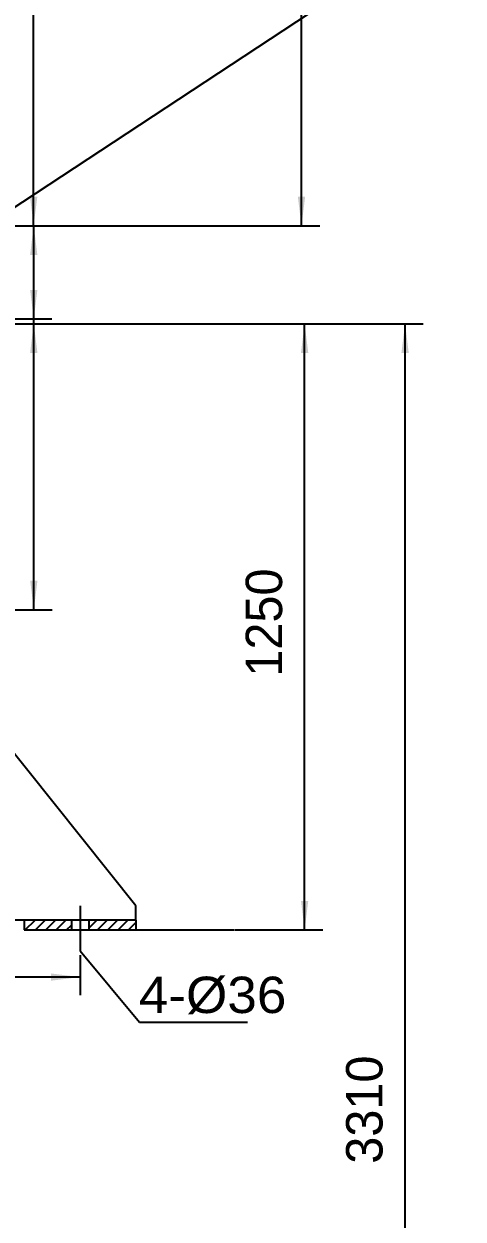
# Model space of a CAD drawing. Extents: x -530 to 587, y -220 to 621.
# Drawn here: x 225.9 to 286.2, y 283.7 to 448.1 of the extents above; entities that cross this region are included whole.
import ezdxf

# ---------------------------------------------------------------- set-up
doc = ezdxf.new("R2010")
doc.units = 0
doc.linetypes.add('DASHDOT', pattern=[18, 15, -1, 1, -1])
doc.layers.get('0').update_dxf_attribs({"linetype": 'CONTINUOUS'})
doc.layers.add('1', color=7, linetype='CONTINUOUS')
doc.layers.add('2', color=94, linetype='DASHDOT')
doc.styles.add('STYLE1', font='cadt_en.shx', dxfattribs={"width": 0.799282, "bigfont": 'cadt_hz.shx'})
doc.styles.add('STYLE37', font='cadt_en.shx', dxfattribs={"width": 1.090268, "bigfont": 'cadt_hz.shx'})

# ---------------------------------------------------------------- blocks, each defined once
blk = doc.blocks.new('*D145')
for p, q in [((171.06, 406.84), (229.8, 406.84)), ((227.3, 367.5), (227.3, 406.84)), ((209.99, 367.5), (229.8, 367.5))]:
    blk.add_line(p, q)
for points in [[(227.3, 406.84), (227.8, 402.84), (226.8, 402.84)], [(227.3, 367.5), (226.8, 371.5), (227.8, 371.5)]]:
    blk.add_solid(points)
at = {"style": 'STYLE1'}
blk.add_text('590', height=5, rotation=90, dxfattribs=at).set_placement((224.2, 383.02))
blk = doc.blocks.new('*D146')
for p, q in [((150.95, 497.63), (229.78, 497.63)), ((227.28, 420.3), (227.28, 497.63)), ((156.63, 460.3), (229.78, 460.3)), ((158.39, 420.3), (229.78, 420.3))]:
    blk.add_line(p, q)
for points in [[(227.28, 497.63), (227.78, 493.63), (226.78, 493.63)], [(227.28, 460.3), (226.78, 464.3), (227.78, 464.3)], [(227.28, 460.3), (227.78, 456.3), (226.78, 456.3)], [(227.28, 420.3), (226.78, 424.3), (227.78, 424.3)]]:
    blk.add_solid(points)
at = {"style": 'STYLE1'}
for s, p in [('560', (224.18, 473.03)), ('600', (224.18, 436.06))]:
    blk.add_text(s, height=5, rotation=90, dxfattribs=at).set_placement(p)
blk = doc.blocks.new('*D216')
for p, q in [((158.39, 420.3), (229.79, 420.3)), ((227.29, 399.64), (227.29, 420.3)), ((171.06, 407.5), (229.79, 407.5)), ((171.06, 406.84), (229.79, 406.84))]:
    blk.add_line(p, q)
for points in [[(227.29, 420.3), (227.79, 416.3), (226.79, 416.3)], [(227.29, 407.5), (226.79, 411.5), (227.79, 411.5)], [(227.29, 406.84), (227.79, 402.84), (226.79, 402.84)]]:
    blk.add_solid(points)
at = {"style": 'STYLE1'}
for s, p in [('192', (224.2, 409.55)), ('10', (224.2, 400.45))]:
    blk.add_text(s, height=5, rotation=90, dxfattribs=at).set_placement(p)
blk = doc.blocks.new('*D236')
for p, q in [((193.3, 406.84), (280.77, 406.84)), ((278.27, 186.17), (278.27, 406.84))]:
    blk.add_line(p, q)
blk.add_solid([(278.27, 406.84), (278.77, 402.84), (277.77, 402.84)])
at = {"style": 'STYLE1'}
blk.add_text('3310', height=5, rotation=90, dxfattribs=at).set_placement((275.17, 291.36))
blk = doc.blocks.new('*D237')
for p, q in [((193.3, 406.84), (266.98, 406.84)), ((264.48, 323.5), (264.48, 406.84)), ((254.9, 323.5), (266.98, 323.5))]:
    blk.add_line(p, q)
for points in [[(264.48, 406.84), (264.98, 402.84), (263.98, 402.84)], [(264.48, 323.5), (263.98, 327.5), (264.98, 327.5)]]:
    blk.add_solid(points)
at = {"style": 'STYLE1'}
blk.add_text('1250', height=5, rotation=90, dxfattribs=at).set_placement((261.39, 358.32))
blk = doc.blocks.new('*D238')
for p, q in [((266.55, 523.3), (141.06, 523.3, 1)), ((264.05, 420.3), (264.05, 523.3)), ((180.63, 420.3), (266.55, 420.3))]:
    blk.add_line(p, q)
for points in [[(264.05, 523.3), (264.55, 519.3), (263.55, 519.3)], [(264.05, 420.3), (263.55, 424.3), (264.55, 424.3)]]:
    blk.add_solid(points)
at = {"style": 'STYLE1'}
blk.add_text('1545', height=5, rotation=90, dxfattribs=at).set_placement((260.95, 463.86))
blk = doc.blocks.new('*U239')
at = {"layer": '2'}
for p, q in [((225.99, 324.78), (226.05, 324.84, 1)), ((226.13, 323.5), (227.47, 324.84)), ((227.55, 323.5), (228.88, 324.84)), ((228.96, 323.5), (230.3, 324.84)), ((230.38, 323.5), (231.71, 324.84)), ((231.79, 323.5), (232.46, 324.17)), ((234.86, 323.74), (235.95, 324.84)), ((236.03, 323.5), (237.37, 324.84)), ((237.45, 323.5), (238.78, 324.84)), ((238.86, 323.5), (240.2, 324.84)), ((240.28, 323.5), (241.33, 324.55))]:
    blk.add_line(p, q, dxfattribs=at)
blk = doc.blocks.new('*D241')
for p, q in [((233.66, 320.01), (233.66, 314.52)), ((233.66, 317.02), (115.66, 317.02))]:
    blk.add_line(p, q)
blk.add_solid([(233.66, 317.02), (229.66, 316.52), (229.66, 317.52)])
at = {"style": 'STYLE1'}
blk.add_text('2767', height=5, dxfattribs=at).set_placement((147.66, 320.12))

msp = doc.modelspace()

# ---------------------------------------------------------------- linework, layer by layer
for p, q in [((286.23089, 463.42305), (190.39144, 400.27747)), ((233.65978, 320.6377), (241.82523, 310.82046)), ((241.82523, 310.82046), (256.62414, 310.82046))]:
    msp.add_line(p, q)
at = {"layer": '1'}
for p, q in [((241.32578, 326.8357), (222.65911, 350.1687)), ((241.32578, 324.8357), (241.32578, 326.8357)), ((241.32578, 324.8357), (215.99244, 324.8357)), ((225.99278, 324.8357), (225.99278, 323.5027)), ((232.45978, 324.8357), (232.45978, 323.5027)), ((234.85978, 324.8357), (234.85978, 323.5027)), ((241.32578, 324.8357), (241.32578, 323.5027)), ((225.99278, 323.5027), (254.80456, 323.5027))]:
    msp.add_line(p, q, dxfattribs=at)
at = {"layer": '2'}
msp.add_line((233.65978, 326.8357), (233.65978, 320.6377), dxfattribs=at)

# ---------------------------------------------------------------- block references
for name in ['*D238', '*D146', '*D216', '*D236', '*D145', '*D237', '*D241', '*U239']:
    msp.add_blockref(name, (0, 0))

# ---------------------------------------------------------------- texts
at = {"insert": (241.71401, 311.88798), "char_height": 5, "attachment_point": 7, "style": 'STYLE37'}
msp.add_mtext('4-%%c36', dxfattribs=at)

doc.saveas('drawing.dxf')
